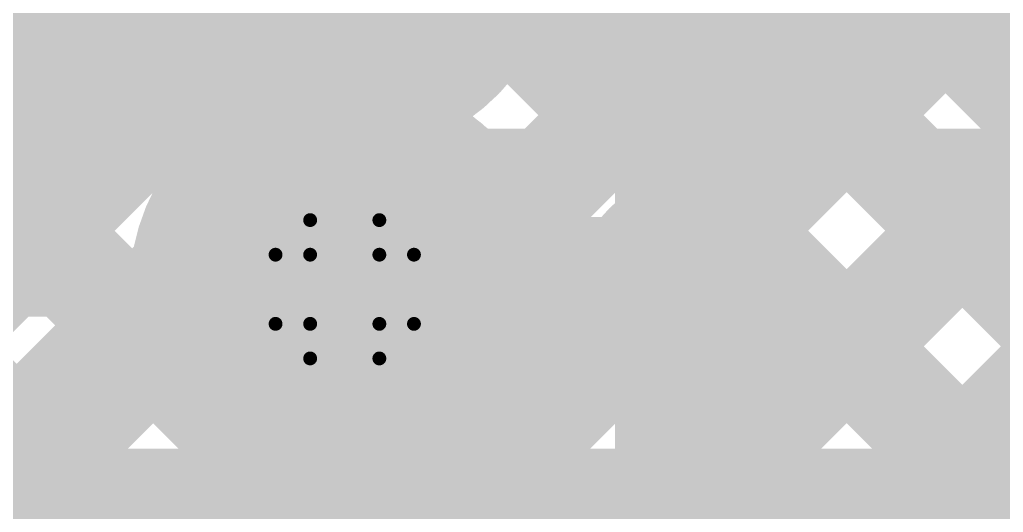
# Model space of a CAD drawing. Header units: millimetres. Extents: x 13 to 259, y -2 to 326.
# Drawn here: x 131.032 to 134.642, y 122.427 to 124.236 of the extents above; entities that cross this region are included whole.
import ezdxf

# ---------------------------------------------------------------- set-up
doc = ezdxf.new("R2010")
doc.units = ezdxf.units.MM
for name, color, linetype in [('BottomLayer', 5, 'Continuous'), ('ConnectLayer', 7, 'Continuous'), ('DrillDrawing', 1, 'Continuous'), ('Mechanical14', 56, 'Continuous'), ('Mechanical8', 56, 'Continuous'), ('MidLayer1', 16, 'Continuous'), ('MidLayer2', 76, 'Continuous'), ('MidLayer3', 90, 'Continuous'), ('MidLayer4', 156, 'Continuous'), ('MidLayer5', 130, 'Continuous'), ('MidLayer6', 216, 'Continuous'), ('MultiLayer', 9, 'Continuous'), ('TopLayer', 1, 'Continuous'), ('TopPaste', 8, 'Continuous'), ('TopSolder', 216, 'Continuous')]:
    doc.layers.add(name, color=color, linetype=linetype)

# ---------------------------------------------------------------- blocks, each defined once
blk = doc.blocks.new('SAMTEC_ASP_127797_01_185')
at = {"layer": 'Mechanical14', "const_width": 0.1}
for points in [[(-21.2852, -1.8796), (-21.8948, -1.8796)], [(-21.8948, -2.0206), (-21.8948, -1.8796)], [(-21.2852, -2.0206), (-21.2852, -1.8796)], [(-20.0152, -1.8796), (-20.6248, -1.8796)], [(-20.6248, -2.0206), (-20.6248, -1.8796)], [(-21.8948, -2.0206), (-22.0091, -2.0206)], [(-21.1709, -2.0206), (-21.2852, -2.0206)], [(-21.1709, -2.3762), (-21.1709, -2.0206)], [(-20.6248, -2.0206), (-20.7391, -2.0206)], [(-20.7391, -2.3762), (-20.7391, -2.0206)], [(-21.1709, -2.1336), (-22.0091, -2.1336)], [(-19.9009, -2.1336), (-20.7391, -2.1336)], [(-20.7391, -2.3762), (-21.1709, -2.3762)], [(-20.7391, -2.7038), (-21.1709, -2.7038)], [(-21.1709, -3.0594), (-21.1709, -2.7038)], [(-20.7391, -3.0594), (-20.7391, -2.7038)], [(-21.1709, -2.9464), (-22.0091, -2.9464)], [(-19.9009, -2.9464), (-20.7391, -2.9464)], [(-21.8948, -3.0594), (-22.0091, -3.0594)], [(-21.8948, -3.2004), (-21.8948, -3.0594)], [(-21.2852, -3.2004), (-21.2852, -3.0594)], [(-21.1709, -3.0594), (-21.2852, -3.0594)], [(-20.6248, -3.0594), (-20.7391, -3.0594)], [(-20.6248, -3.2004), (-20.6248, -3.0594)], [(-21.2852, -3.2004), (-21.8948, -3.2004)], [(-20.0152, -3.2004), (-20.6248, -3.2004)]]:
    blk.add_lwpolyline(points, dxfattribs=at)
at = {"layer": 'Mechanical14', "const_width": 0.05}
for points in [[(-21.9198, -1.8796, 1), (-21.8698, -1.8796, 1)], [(-21.9198, -1.8796, 1), (-21.8698, -1.8796, 1)], [(-21.3102, -1.8796, 1), (-21.2602, -1.8796, 1)], [(-21.3102, -1.8796, 1), (-21.2602, -1.8796, 1)], [(-20.6498, -1.8796, 1), (-20.5998, -1.8796, 1)], [(-20.6498, -1.8796, 1), (-20.5998, -1.8796, 1)], [(-21.9198, -2.0206, 1), (-21.8698, -2.0206, 1)], [(-21.9198, -2.0206, 1), (-21.8698, -2.0206, 1)], [(-21.3102, -2.0206, 1), (-21.2602, -2.0206, 1)], [(-21.3102, -2.0206, 1), (-21.2602, -2.0206, 1)], [(-21.1959, -2.0206, 1), (-21.1459, -2.0206, 1)], [(-21.1959, -2.0206, 1), (-21.1459, -2.0206, 1)], [(-20.7641, -2.0206, 1), (-20.7141, -2.0206, 1)], [(-20.7641, -2.0206, 1), (-20.7141, -2.0206, 1)], [(-20.6498, -2.0206, 1), (-20.5998, -2.0206, 1)], [(-20.6498, -2.0206, 1), (-20.5998, -2.0206, 1)], [(-21.1959, -2.1336, 1), (-21.1459, -2.1336, 1)], [(-20.7641, -2.1336, 1), (-20.7141, -2.1336, 1)], [(-21.1959, -2.3762, 1), (-21.1459, -2.3762, 1)], [(-21.1959, -2.3762, 1), (-21.1459, -2.3762, 1)], [(-20.7641, -2.3762, 1), (-20.7141, -2.3762, 1)], [(-20.7641, -2.3762, 1), (-20.7141, -2.3762, 1)], [(-21.1959, -2.7038, 1), (-21.1459, -2.7038, 1)], [(-21.1959, -2.7038, 1), (-21.1459, -2.7038, 1)], [(-20.7641, -2.7038, 1), (-20.7141, -2.7038, 1)], [(-20.7641, -2.7038, 1), (-20.7141, -2.7038, 1)], [(-21.1959, -2.9464, 1), (-21.1459, -2.9464, 1)], [(-20.7641, -2.9464, 1), (-20.7141, -2.9464, 1)], [(-21.9198, -3.0594, 1), (-21.8698, -3.0594, 1)], [(-21.9198, -3.0594, 1), (-21.8698, -3.0594, 1)], [(-21.3102, -3.0594, 1), (-21.2602, -3.0594, 1)], [(-21.3102, -3.0594, 1), (-21.2602, -3.0594, 1)], [(-21.1959, -3.0594, 1), (-21.1459, -3.0594, 1)], [(-21.1959, -3.0594, 1), (-21.1459, -3.0594, 1)], [(-20.7641, -3.0594, 1), (-20.7141, -3.0594, 1)], [(-20.7641, -3.0594, 1), (-20.7141, -3.0594, 1)], [(-20.6498, -3.0594, 1), (-20.5998, -3.0594, 1)], [(-20.6498, -3.0594, 1), (-20.5998, -3.0594, 1)], [(-21.9198, -3.2004, 1), (-21.8698, -3.2004, 1)], [(-21.9198, -3.2004, 1), (-21.8698, -3.2004, 1)], [(-21.3102, -3.2004, 1), (-21.2602, -3.2004, 1)], [(-21.3102, -3.2004, 1), (-21.2602, -3.2004, 1)], [(-20.6498, -3.2004, 1), (-20.5998, -3.2004, 1)], [(-20.6498, -3.2004, 1), (-20.5998, -3.2004, 1)]]:
    blk.add_lwpolyline(points, format="xyb", close=True, dxfattribs=at)
at = {"layer": 'Mechanical8', "const_width": 0.1}
for points in [[(-20.955, -1.905), (-20.955, -0.905)], [(-21.225, -1.905), (-22.225, -1.905)], [(-20.955, -1.905), (-21.955, -1.905)], [(-20.955, -2.905), (-20.955, -1.905)], [(-19.955, -1.905), (-20.955, -1.905)], [(-19.685, -1.905), (-20.685, -1.905)], [(-20.955, -3.175), (-20.955, -2.175)], [(-21.225, -3.175), (-22.225, -3.175)], [(-20.955, -3.175), (-21.955, -3.175)], [(-20.955, -4.175), (-20.955, -3.175)], [(-19.955, -3.175), (-20.955, -3.175)], [(-19.685, -3.175), (-20.685, -3.175)]]:
    blk.add_lwpolyline(points, dxfattribs=at)
at = {"layer": 'Mechanical8', "const_width": 0.05}
for points in [[(-20.98, -0.905, 1), (-20.93, -0.905, 1)], [(-21.98, -1.905, 1), (-21.93, -1.905, 1)], [(-21.25, -1.905, 1), (-21.2, -1.905, 1)], [(-20.98, -1.905, 1), (-20.93, -1.905, 1)], [(-20.98, -1.905, 1), (-20.93, -1.905, 1)], [(-20.98, -1.905, 1), (-20.93, -1.905, 1)], [(-20.98, -1.905, 1), (-20.93, -1.905, 1)], [(-20.71, -1.905, 1), (-20.66, -1.905, 1)], [(-20.98, -2.175, 1), (-20.93, -2.175, 1)], [(-20.98, -2.905, 1), (-20.93, -2.905, 1)], [(-21.98, -3.175, 1), (-21.93, -3.175, 1)], [(-21.25, -3.175, 1), (-21.2, -3.175, 1)], [(-20.98, -3.175, 1), (-20.93, -3.175, 1)], [(-20.98, -3.175, 1), (-20.93, -3.175, 1)], [(-20.98, -3.175, 1), (-20.93, -3.175, 1)], [(-20.98, -3.175, 1), (-20.93, -3.175, 1)], [(-20.71, -3.175, 1), (-20.66, -3.175, 1)], [(-20.98, -4.175, 1), (-20.93, -4.175, 1)]]:
    blk.add_lwpolyline(points, format="xyb", close=True, dxfattribs=at)
at = {"layer": 'TopLayer', "const_width": 0.32}
for points in [[(-22.385, -1.905, 1), (-22.065, -1.905, 1)], [(-21.115, -1.905, 1), (-20.795, -1.905, 1)], [(-22.385, -3.175, 1), (-22.065, -3.175, 1)], [(-21.115, -3.175, 1), (-20.795, -3.175, 1)]]:
    blk.add_lwpolyline(points, format="xyb", close=True, dxfattribs=at)
at = {"layer": 'TopPaste', "const_width": 0.32}
for points in [[(-22.385, -1.905, 1), (-22.065, -1.905, 1)], [(-21.115, -1.905, 1), (-20.795, -1.905, 1)], [(-22.385, -3.175, 1), (-22.065, -3.175, 1)], [(-21.115, -3.175, 1), (-20.795, -3.175, 1)]]:
    blk.add_lwpolyline(points, format="xyb", close=True, dxfattribs=at)
at = {"layer": 'TopSolder', "const_width": 0.4216}
for points in [[(-22.4358, -1.905, 1), (-22.0142, -1.905, 1)], [(-21.1658, -1.905, 1), (-20.7442, -1.905, 1)], [(-22.4358, -3.175, 1), (-22.0142, -3.175, 1)], [(-21.1658, -3.175, 1), (-20.7442, -3.175, 1)]]:
    blk.add_lwpolyline(points, format="xyb", close=True, dxfattribs=at)

msp = doc.modelspace()

# ---------------------------------------------------------------- linework, layer by layer
at = {"layer": 'BottomLayer', "const_width": 0.25}
msp.add_lwpolyline([(132.1001, 123.2457, 1), (132.35, 123.2457, 1)], format="xyb", close=True, dxfattribs=at)
at = {"layer": 'ConnectLayer', "const_width": 0.4}
for points in [[(126.6955, 119.9072), (141.8489, 135.0607)], [(132.78, 123.4462), (144.2443, 134.9105)], [(132.7814, 120.902), (145.1127, 133.2333)], [(124.9026, 133.0495), (136.8596, 121.0925)], [(126.0524, 129.3541), (131.777, 123.6295)], [(126.0524, 129.3541), (131.777, 123.6295)], [(125.7827, 128.7753), (137.1066, 117.4514)], [(125.7827, 128.7753), (132.0266, 122.5314)], [(132.6074, 122.4251), (138.8859, 128.7036)], [(125.6759, 128.0335), (131.6422, 122.0673)], [(125.676, 128.0335), (132.4645, 121.2449)], [(126.0833, 115.901), (136.8557, 126.6734)], [(132.6074, 122.425), (136.8557, 126.6734)], [(132.319, 121.2882), (137.5497, 126.5188)], [(132.7619, 121.731), (136.7226, 125.6917)], [(132.762, 121.7312), (136.7226, 125.6918)], [(126.6955, 119.9072), (132.0205, 125.2323)], [(132.7664, 124.2811), (133.7296, 125.2444)], [(132.7814, 120.9021), (137.1087, 125.2294)], [(132.7814, 120.902), (137.1087, 125.2293)], [(133.5962, 125.2044), (136.7238, 122.0768)], [(134.0245, 124.7761), (136.7238, 122.0768)], [(134.0245, 124.7761), (137.0935, 121.7071)], [(132.7664, 124.2811), (133.1953, 124.71)], [(133.2421, 124.71), (136.8596, 121.0925)], [(133.9678, 124.71), (136.2332, 122.4446)], [(132.78, 123.4462), (134.0058, 124.672)], [(126.9804, 119.7761), (131.6404, 124.4361)], [(132.7664, 124.2812), (132.9118, 124.4266)], [(132.7664, 124.2811), (132.9118, 124.4265)], [(132.7821, 124.3214), (147.8674, 109.2362)], [(132.7821, 124.3214), (137.6678, 119.4357)], [(132.7821, 124.3214), (136.2393, 120.8643)], [(132.7821, 124.3214), (141.26, 115.8435)], [(130.7973, 120.615), (134.4301, 124.2477)], [(127.1568, 119.5201), (131.7731, 124.1364)], [(127.1569, 119.5201), (131.7731, 124.1364)], [(127.1569, 119.5201), (131.7732, 124.1364)], [(131.3054, 124.1011), (131.777, 123.6295)], [(133.8818, 124.0702), (136.8595, 121.0925)], [(133.8819, 124.0702), (136.8595, 121.0925)], [(132.3142, 123.8289), (132.4596, 123.9744)], [(132.3142, 123.8289), (132.4597, 123.9744)], [(132.3142, 123.8289), (132.4596, 123.9744)], [(132.3142, 123.8289), (132.4596, 123.9743)], [(132.7799, 123.4462), (133.2946, 123.9608)], [(132.78, 123.4461), (133.2946, 123.9608)], [(132.1642, 123.8326), (132.2582, 123.9267)], [(132.3214, 123.9336), (132.4748, 123.7803)], [(132.3214, 123.9336), (132.4747, 123.7803)], [(132.3214, 123.9336), (132.4748, 123.7803)], [(132.3214, 123.9336), (132.4748, 123.7803)], [(132.319, 121.2882), (134.8543, 123.8235)], [(130.8811, 123.6768), (132.0266, 122.5313)], [(132.7596, 123.4955), (147.5365, 108.7185)], [(132.7596, 123.4955), (141.26, 114.995)], [(132.7596, 123.4954), (136.8193, 119.4357)], [(132.7596, 123.4954), (135.815, 120.44)], [(132.7814, 120.902), (135.2786, 123.3992)], [(129.6437, 121.3121), (131.6382, 123.3066)], [(130.4569, 123.2526), (131.6422, 122.0672)], [(123.9293, 115.444), (131.6418, 123.1566)], [(126.7, 118.2148), (131.6418, 123.1566)], [(127.921, 119.4357), (131.6418, 123.1565)], [(129.6437, 121.1584), (131.6418, 123.1566)], [(131.4448, 123.1132), (133.943, 120.615)], [(132.6089, 122.7976), (148.3728, 107.0337)], [(132.6089, 122.7976), (135.9708, 119.4357)], [(132.6089, 122.7976), (135.3908, 120.0157)], [(132.6089, 122.7976), (138.8415, 116.565)], [(124.1214, 114.7876), (132.0246, 122.6908)], [(126.7, 117.3663), (132.0246, 122.6908)], [(128.7695, 119.4357), (132.0246, 122.6908)], [(129.9488, 120.615), (132.0246, 122.6908)], [(131.0205, 122.6889), (132.4645, 121.2449)]]:
    msp.add_lwpolyline(points, dxfattribs=at)
at = {"layer": 'ConnectLayer'}
for points, const_width in [([(132.815, 124.5157, 1), (131.6351, 124.5157, 1)], 0.4), ([(132.815, 124.5157, 1), (131.6351, 124.5157, 1)], 0.4), ([(134.085, 124.5157, 1), (132.9051, 124.5157, 1)], 0.4), ([(132.8118, 124.4266, 1), (133.0118, 124.4266, 1)], 0.2), ([(132.8118, 124.4265, 1), (133.0118, 124.4265, 1)], 0.2), ([(132.6821, 124.3214, 1), (132.8821, 124.3214, 1)], 0.2), ([(132.6821, 124.3214, 1), (132.8821, 124.3214, 1)], 0.2), ([(132.6821, 124.3214, 1), (132.8821, 124.3214, 1)], 0.2), ([(132.6821, 124.3214, 1), (132.8821, 124.3214, 1)], 0.2), ([(132.6664, 124.2812, 1), (132.8664, 124.2812, 1)], 0.2), ([(132.6664, 124.2811, 1), (132.8664, 124.2811, 1)], 0.2), ([(132.6664, 124.2811, 1), (132.8664, 124.2811, 1)], 0.2), ([(132.6664, 124.2811, 1), (132.8664, 124.2811, 1)], 0.2), ([(134.3301, 124.2477, 1), (134.5301, 124.2477, 1)], 0.2), ([(131.6731, 124.1364, 1), (131.8731, 124.1364, 1)], 0.2), ([(131.6731, 124.1364, 1), (131.8731, 124.1364, 1)], 0.2), ([(131.6732, 124.1364, 1), (131.8732, 124.1364, 1)], 0.2), ([(131.2054, 124.1011, 1), (131.4054, 124.1011, 1)], 0.2), ([(133.7818, 124.0702, 1), (133.9818, 124.0702, 1)], 0.2), ([(133.7819, 124.0702, 1), (133.9819, 124.0702, 1)], 0.2), ([(132.3596, 123.9744, 1), (132.5596, 123.9744, 1)], 0.2), ([(132.3596, 123.9744, 1), (132.5596, 123.9744, 1)], 0.2), ([(132.3596, 123.9743, 1), (132.5596, 123.9743, 1)], 0.2), ([(132.3597, 123.9744, 1), (132.5597, 123.9744, 1)], 0.2), ([(133.1946, 123.9608, 1), (133.3946, 123.9608, 1)], 0.2), ([(133.1946, 123.9608, 1), (133.3946, 123.9608, 1)], 0.2), ([(132.1582, 123.9267, 1), (132.3582, 123.9267, 1)], 0.2), ([(132.1582, 123.9267, 1), (132.3582, 123.9267, 1)], 0.2), ([(132.2214, 123.9336, 1), (132.4214, 123.9336, 1)], 0.2), ([(132.2214, 123.9336, 1), (132.4214, 123.9336, 1)], 0.2), ([(132.2214, 123.9336, 1), (132.4214, 123.9336, 1)], 0.2), ([(132.2214, 123.9336, 1), (132.4214, 123.9336, 1)], 0.2), ([(132.815, 123.2457, 1), (131.6351, 123.2457, 1)], 0.4), ([(132.815, 123.2457, 1), (131.6351, 123.2457, 1)], 0.4), ([(132.815, 123.2457, 1), (131.6351, 123.2457, 1)], 0.4), ([(132.0642, 123.8326, 1), (132.2642, 123.8326, 1)], 0.2), ([(132.0642, 123.8326, 1), (132.2642, 123.8326, 1)], 0.2), ([(132.2142, 123.8289, 1), (132.4142, 123.8289, 1)], 0.2), ([(132.2142, 123.8289, 1), (132.4142, 123.8289, 1)], 0.2), ([(132.2142, 123.8289, 1), (132.4142, 123.8289, 1)], 0.2), ([(132.2142, 123.8289, 1), (132.4142, 123.8289, 1)], 0.2), ([(132.3747, 123.7803, 1), (132.5747, 123.7803, 1)], 0.2), ([(132.3748, 123.7803, 1), (132.5748, 123.7803, 1)], 0.2), ([(132.3748, 123.7803, 1), (132.5748, 123.7803, 1)], 0.2), ([(132.3748, 123.7803, 1), (132.5748, 123.7803, 1)], 0.2), ([(130.7811, 123.6768, 1), (130.9811, 123.6768, 1)], 0.2), ([(131.677, 123.6295, 1), (131.877, 123.6295, 1)], 0.2), ([(131.677, 123.6295, 1), (131.877, 123.6295, 1)], 0.2), ([(131.677, 123.6295, 1), (131.877, 123.6295, 1)], 0.2), ([(132.6596, 123.4955, 1), (132.8596, 123.4955, 1)], 0.2), ([(132.6596, 123.4955, 1), (132.8596, 123.4955, 1)], 0.2), ([(132.6596, 123.4954, 1), (132.8596, 123.4954, 1)], 0.2), ([(132.6596, 123.4954, 1), (132.8596, 123.4954, 1)], 0.2), ([(132.6799, 123.4462, 1), (132.8799, 123.4462, 1)], 0.2), ([(132.68, 123.4462, 1), (132.88, 123.4462, 1)], 0.2), ([(132.68, 123.4462, 1), (132.88, 123.4462, 1)], 0.2), ([(132.68, 123.4461, 1), (132.88, 123.4461, 1)], 0.2), ([(131.5382, 123.3066, 1), (131.7382, 123.3066, 1)], 0.2), ([(131.5382, 123.3066, 1), (131.7382, 123.3066, 1)], 0.2), ([(131.5351, 123.2457, 1), (131.7351, 123.2457, 1)], 0.2), ([(131.5351, 123.2457, 1), (131.7351, 123.2457, 1)], 0.2), ([(131.5351, 123.2457, 1), (131.7351, 123.2457, 1)], 0.2), ([(132.715, 123.2457, 1), (132.915, 123.2457, 1)], 0.2), ([(132.715, 123.2457, 1), (132.915, 123.2457, 1)], 0.2), ([(132.715, 123.2457, 1), (132.915, 123.2457, 1)], 0.2), ([(132.715, 123.2457, 1), (132.915, 123.2457, 1)], 0.2), ([(132.715, 123.2457, 1), (132.915, 123.2457, 1)], 0.2), ([(131.5418, 123.1566, 1), (131.7418, 123.1566, 1)], 0.2), ([(131.5418, 123.1566, 1), (131.7418, 123.1566, 1)], 0.2), ([(131.5418, 123.1566, 1), (131.7418, 123.1566, 1)], 0.2), ([(131.5418, 123.1565, 1), (131.7418, 123.1565, 1)], 0.2), ([(131.3448, 123.1132, 1), (131.5448, 123.1132, 1)], 0.2), ([(132.5089, 122.7976, 1), (132.7089, 122.7976, 1)], 0.2), ([(132.5089, 122.7976, 1), (132.7089, 122.7976, 1)], 0.2), ([(132.5089, 122.7976, 1), (132.7089, 122.7976, 1)], 0.2), ([(132.5089, 122.7976, 1), (132.7089, 122.7976, 1)], 0.2), ([(130.9205, 122.6889, 1), (131.1205, 122.6889, 1)], 0.2), ([(131.9246, 122.6908, 1), (132.1246, 122.6908, 1)], 0.2), ([(131.9246, 122.6908, 1), (132.1246, 122.6908, 1)], 0.2), ([(131.9246, 122.6908, 1), (132.1246, 122.6908, 1)], 0.2), ([(131.9246, 122.6908, 1), (132.1246, 122.6908, 1)], 0.2), ([(132.815, 121.9757, 1), (131.6351, 121.9757, 1)], 0.4), ([(132.815, 121.9757, 1), (131.6351, 121.9757, 1)], 0.4), ([(131.9266, 122.5314, 1), (132.1266, 122.5314, 1)], 0.2), ([(131.9266, 122.5313, 1), (132.1266, 122.5313, 1)], 0.2), ([(132.5074, 122.4251, 1), (132.7074, 122.4251, 1)], 0.2), ([(132.5074, 122.425, 1), (132.7074, 122.425, 1)], 0.2)]:
    msp.add_lwpolyline(points, format="xyb", close=True, dxfattribs=dict(at, const_width=const_width))
at = {"layer": 'ConnectLayer', "const_width": 0.4}
for points in [[(134.085, 124.5157, -1.050525), (132.9079, 124.5738)], [(132.815, 124.5157, -0.934528), (131.6404, 124.4361)], [(132.815, 124.5157, -0.397823), (132.2582, 123.9267)], [(132.1642, 123.8326, -0.444834), (132.815, 123.2457)], [(132.815, 123.2457, -1.053085), (131.6382, 123.3066)]]:
    msp.add_lwpolyline(points, format="xyb", dxfattribs=at)
at = {"layer": 'DrillDrawing', "const_width": 0.0508}
for points in [[(132.098, 123.3727), (132.098, 123.4997)], [(132.098, 123.4997), (132.352, 123.4997)], [(132.352, 123.3727), (132.352, 123.4997)], [(131.971, 123.1187), (131.971, 123.3727)], [(131.971, 123.3727), (132.098, 123.3727)], [(132.352, 123.3727), (132.479, 123.3727)], [(132.479, 123.1187), (132.479, 123.3727)], [(131.971, 123.1187), (132.098, 123.1187)], [(132.098, 122.9917), (132.098, 123.1187)], [(132.352, 123.1187), (132.479, 123.1187)], [(132.352, 122.9917), (132.352, 123.1187)], [(132.098, 122.9917), (132.352, 122.9917)]]:
    msp.add_lwpolyline(points, dxfattribs=at)
at = {"layer": 'DrillDrawing', "const_width": 0.0254}
for points in [[(132.0853, 123.4997, 1), (132.1107, 123.4997, 1)], [(132.0853, 123.4997, 1), (132.1107, 123.4997, 1)], [(132.3393, 123.4997, 1), (132.3647, 123.4997, 1)], [(132.3393, 123.4997, 1), (132.3647, 123.4997, 1)], [(131.9583, 123.3727, 1), (131.9837, 123.3727, 1)], [(131.9583, 123.3727, 1), (131.9837, 123.3727, 1)], [(132.0853, 123.3727, 1), (132.1107, 123.3727, 1)], [(132.0853, 123.3727, 1), (132.1107, 123.3727, 1)], [(132.3393, 123.3727, 1), (132.3647, 123.3727, 1)], [(132.3393, 123.3727, 1), (132.3647, 123.3727, 1)], [(132.4663, 123.3727, 1), (132.4917, 123.3727, 1)], [(132.4663, 123.3727, 1), (132.4917, 123.3727, 1)], [(131.9583, 123.1187, 1), (131.9837, 123.1187, 1)], [(131.9583, 123.1187, 1), (131.9837, 123.1187, 1)], [(132.0853, 123.1187, 1), (132.1107, 123.1187, 1)], [(132.0853, 123.1187, 1), (132.1107, 123.1187, 1)], [(132.3393, 123.1187, 1), (132.3647, 123.1187, 1)], [(132.3393, 123.1187, 1), (132.3647, 123.1187, 1)], [(132.4663, 123.1187, 1), (132.4917, 123.1187, 1)], [(132.4663, 123.1187, 1), (132.4917, 123.1187, 1)], [(132.0853, 122.9917, 1), (132.1107, 122.9917, 1)], [(132.0853, 122.9917, 1), (132.1107, 122.9917, 1)], [(132.3393, 122.9917, 1), (132.3647, 122.9917, 1)], [(132.3393, 122.9917, 1), (132.3647, 122.9917, 1)]]:
    msp.add_lwpolyline(points, format="xyb", close=True, dxfattribs=at)
at = {"layer": 'MidLayer1', "const_width": 0.25}
msp.add_lwpolyline([(132.1001, 123.2457, 1), (132.35, 123.2457, 1)], format="xyb", close=True, dxfattribs=at)
at = {"layer": 'MidLayer2', "const_width": 0.2}
for points in [[(134.3409, 122.56), (135.8066, 124.0257)], [(132.0114, 123.725), (132.0221, 123.7357)], [(132.0221, 123.7357), (135.0357, 123.7357)], [(128.475, 123.725), (132.0114, 123.725)], [(123.1222, 122.56), (134.3409, 122.56)]]:
    msp.add_lwpolyline(points, dxfattribs=at)
at = {"layer": 'MidLayer2'}
for points, const_width in [([(131.9721, 123.7357, 1), (132.0721, 123.7357, 1)], 0.1), ([(131.9721, 123.7357, 1), (132.0721, 123.7357, 1)], 0.1), ([(131.9614, 123.725, 1), (132.0614, 123.725, 1)], 0.1), ([(131.9614, 123.725, 1), (132.0614, 123.725, 1)], 0.1), ([(132.1001, 123.2457, 1), (132.35, 123.2457, 1)], 0.25), ([(134.2909, 122.56, 1), (134.3909, 122.56, 1)], 0.1), ([(134.2909, 122.56, 1), (134.3909, 122.56, 1)], 0.1)]:
    msp.add_lwpolyline(points, format="xyb", close=True, dxfattribs=dict(at, const_width=const_width))
at = {"layer": 'MidLayer3', "const_width": 0.2}
for points in [[(128.8637, 121.9636), (132.05, 125.15)], [(129.2037, 121.4943), (132.225, 124.5157)]]:
    msp.add_lwpolyline(points, dxfattribs=at)
at = {"layer": 'MidLayer3', "const_width": 0.25}
msp.add_lwpolyline([(132.1001, 123.2457, 1), (132.35, 123.2457, 1)], format="xyb", close=True, dxfattribs=at)
at = {"layer": 'MidLayer4'}
for points, const_width in [([(132.1001, 123.2457, 1), (132.35, 123.2457, 1)], 0.25), ([(132.175, 123.2457, 1), (132.275, 123.2457, 1)], 0.1)]:
    msp.add_lwpolyline(points, format="xyb", close=True, dxfattribs=dict(at, const_width=const_width))
at = {"layer": 'MidLayer4', "const_width": 0.2}
msp.add_lwpolyline([(128.825, 123.2457), (132.225, 123.2457)], dxfattribs=at)
at = {"layer": 'MidLayer5', "const_width": 0.25}
msp.add_lwpolyline([(132.1001, 123.2457, 1), (132.35, 123.2457, 1)], format="xyb", close=True, dxfattribs=at)
at = {"layer": 'MidLayer6', "const_width": 0.4}
msp.add_lwpolyline([(126.01, 119.5694), (131.5464, 125.1057)], dxfattribs=at)
at = {"layer": 'MidLayer6', "const_width": 0.25}
msp.add_lwpolyline([(132.1001, 123.2457, 1), (132.35, 123.2457, 1)], format="xyb", close=True, dxfattribs=at)
at = {"layer": 'MultiLayer', "const_width": 0.25}
msp.add_lwpolyline([(132.1001, 123.2457, 1), (132.35, 123.2457, 1)], format="xyb", close=True, dxfattribs=at)
at = {"layer": 'TopLayer', "const_width": 0.25}
msp.add_lwpolyline([(132.1001, 123.2457, 1), (132.35, 123.2457, 1)], format="xyb", close=True, dxfattribs=at)

# ---------------------------------------------------------------- block references
at = {"rotation": 270}
msp.add_blockref('SAMTEC_ASP_127797_01_185', (135.4, 102.2907), dxfattribs=at)

doc.saveas('drawing.dxf')
